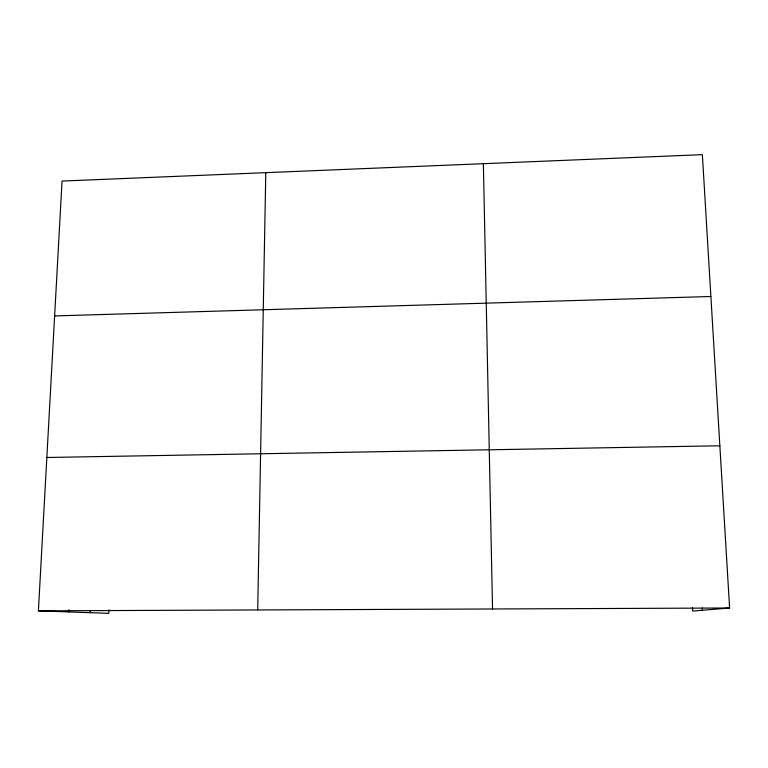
<?xml version="1.0" encoding="UTF-8"?>
<svg xmlns="http://www.w3.org/2000/svg" width="768" height="768" viewBox="0 0 768 768"><rect width="100%" height="100%" fill="white"/><g stroke="black" fill="none" stroke-linecap="round" stroke-linejoin="round"><path stroke-width="1.15" d="M257.702 609.946L265.795 172.666M108.989 609.782L108.835 613.344L38.4 610.858L62.045 181.066L702.365 154.656L729.6 607.997L692.688 611.069L692.496 607.584M90.106 612.682L90.211 610.358M68.832 611.933L68.947 609.638M54.624 315.936L710.89 296.496M46.838 457.488L719.856 445.776M38.4 610.858L729.6 607.997M702.307 607.968L702.432 610.262M483.37 163.69L492.538 608.976"/></g></svg>
